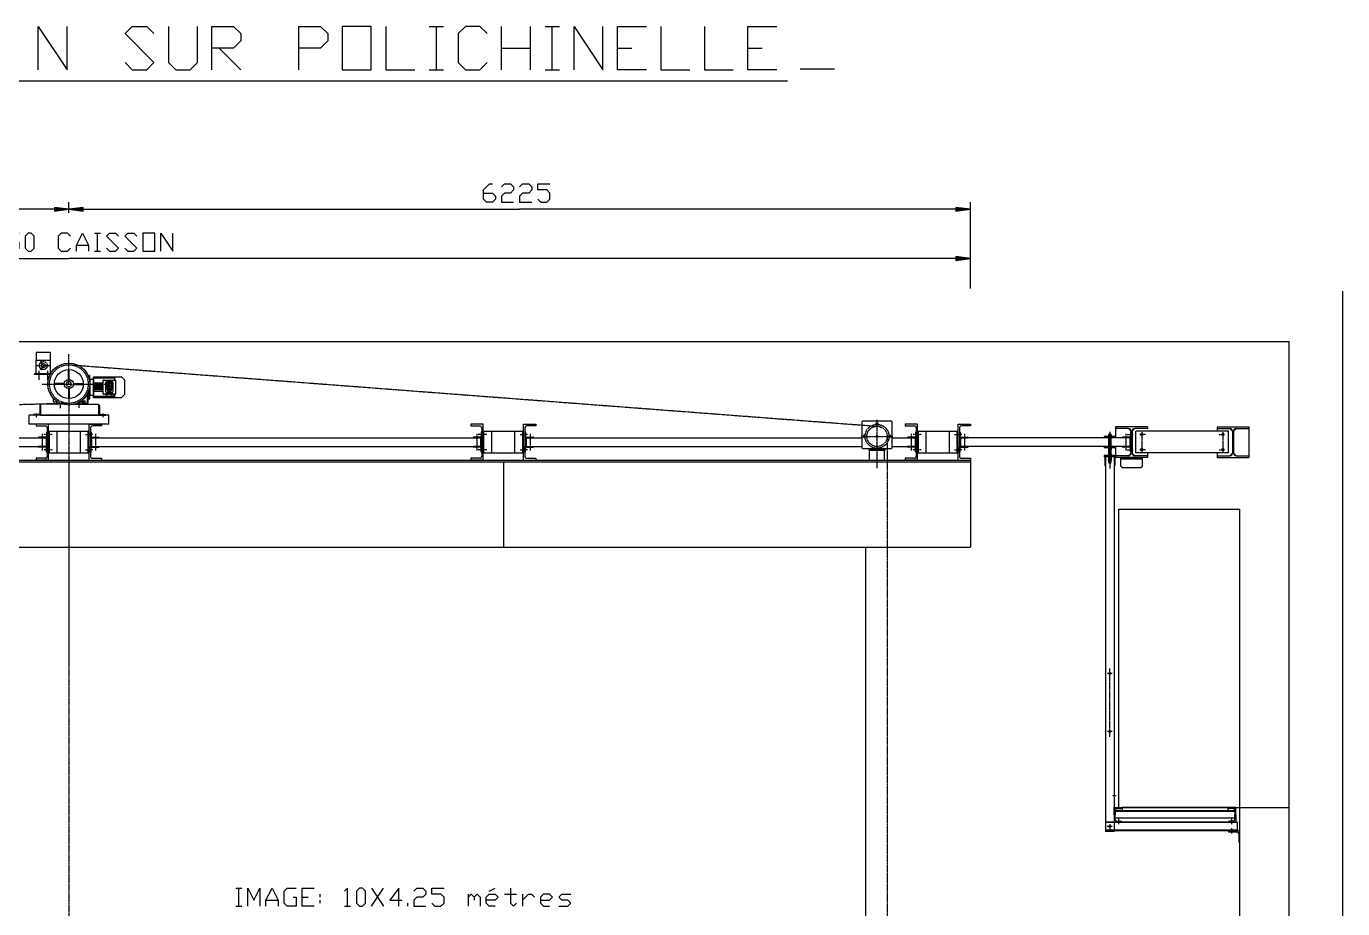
# Model space of a CAD drawing. Header units: millimetres. Extents: x 53635 to 142317, y 101101 to 147193.
# Drawn here: x 132952 to 142041, y 139748 to 145837 of the extents above; entities that cross this region are included whole.
import ezdxf

# ---------------------------------------------------------------- set-up
doc = ezdxf.new("R2010")
doc.units = ezdxf.units.MM
doc.header["$LTSCALE"] = 0.5
doc.header["$MEASUREMENT"] = 0
doc.linetypes.add('AXES2', pattern=[28.575, 19.05, -3.175, 3.175, -3.175])
doc.layers.get('0').update_dxf_attribs({"lineweight": 0})
for name, color, linetype, lineweight in [('-AXE', 1, 'AXES2', 0), ('-beton', 6, 'Continuous', 0), ('-fort', 7, 'Continuous', 0), ('AXE', 1, 'AXES2', 0), ('COT', 3, 'Continuous', 0), ('FORT', 7, 'Continuous', 0)]:
    doc.layers.add(name, color=color, linetype=linetype, lineweight=lineweight)
doc.styles.add('_TCW_TXTSTY_1', font='TIMES.TTF')
doc.styles.get("Standard").update_dxf_attribs({"font": 'TXT.SHX'})
doc.dimstyles.get("Standard").update_dxf_attribs({"dimscale": 10, "dimtxt": 1.5, "dimasz": 2, "dimexe": 1, "dimexo": 1, "dimgap": 1, "dimtad": 1, "dimrnd": 0.5, "dimdsep": 46, "dimtxsty": '_TCW_TXTSTY_1', "dimcen": 0.09, "dimclrd": 3, "dimclre": 3, "dimclrt": 3, "dimadec": 0, "dimazin": 0, "dimtfac": 1, "dimtdec": 3, "dimtmove": 0, "dimatfit": 0, "dimfxl": 1, "dimfrac": 2, "dimtolj": 1, "dimtzin": 0, "dimarcsym": 0})

# ---------------------------------------------------------------- blocks, each defined once
blk = doc.blocks.new('*D45')
at = {"layer": 'COT', "linetype": 'Continuous'}
for points in [[(127020.7, 144235.1), (127120.7, 144222.1), (127120.7, 144248.1)], [(139470.7, 144235.1), (139370.7, 144248.1), (139370.7, 144222.1)]]:
    blk.add_hatch(color=3, dxfattribs=at).paths.add_polyline_path(points)
at = {"linetype": 'ByBlock'}
for points in [[(132506.1, 144285.1), (132506.1, 144410.1), (132485.3, 144389.2)], [(133297.8, 144326.7), (133381.1, 144326.7)], [(133422.8, 144410.1), (133464.4, 144410.1)], [(133443.6, 144285.1), (133443.6, 144410.1)]]:
    blk.add_lwpolyline(points, dxfattribs=at)
at = {"linetype": 'ByBlock', "flags": 128}
for points in [[(132568.6, 144389.2), (132589.4, 144410.1), (132631.1, 144410.1), (132651.9, 144389.2), (132651.9, 144368.4), (132631.1, 144347.6), (132589.4, 144347.6), (132568.6, 144326.7), (132568.6, 144285.1), (132651.9, 144285.1)], [(132756.1, 144285.1), (132756.1, 144410.1), (132693.6, 144326.7), (132776.9, 144326.7)], [(132818.6, 144305.9), (132839.4, 144285.1), (132881.1, 144285.1), (132901.9, 144305.9), (132901.9, 144347.6), (132881.1, 144368.4), (132818.6, 144368.4), (132818.6, 144410.1), (132901.9, 144410.1)], [(132964.4, 144285.1), (132985.3, 144285.1), (133006.1, 144305.9), (133006.1, 144389.2), (132985.3, 144410.1), (132964.4, 144410.1), (132943.6, 144389.2), (132943.6, 144305.9), (132964.4, 144285.1)], [(133256.1, 144389.2), (133235.3, 144410.1), (133193.6, 144410.1), (133172.8, 144389.2), (133172.8, 144305.9), (133193.6, 144285.1), (133235.3, 144285.1), (133256.1, 144305.9)], [(133297.8, 144285.1), (133297.8, 144326.7), (133339.4, 144410.1), (133381.1, 144326.7), (133381.1, 144285.1)], [(133506.1, 144305.9), (133526.9, 144285.1), (133568.6, 144285.1), (133589.4, 144305.9), (133506.1, 144389.2), (133526.9, 144410.1), (133568.6, 144410.1), (133589.4, 144389.2)], [(133631.1, 144305.9), (133651.9, 144285.1), (133693.6, 144285.1), (133714.4, 144305.9), (133631.1, 144389.2), (133651.9, 144410.1), (133693.6, 144410.1), (133714.4, 144389.2)], [(133756.1, 144285.1), (133839.4, 144285.1), (133839.4, 144410.1), (133756.1, 144410.1), (133756.1, 144285.1)], [(133881.1, 144285.1), (133881.1, 144410.1), (133964.4, 144285.1), (133964.4, 144410.1)], [(132485.3, 144285.1), (132526.9, 144285.1)], [(133422.8, 144285.1), (133464.4, 144285.1)]]:
    blk.add_lwpolyline(points, dxfattribs=at)
at = {"layer": 'COT', "color": 3, "linetype": 'Continuous'}
for p, q in [((127020.7, 144027.4), (127020.7, 144285.1)), ((139470.7, 144027.4), (139470.7, 144285.1))]:
    blk.add_line(p, q, dxfattribs=at)
at = {"layer": 'COT', "color": 3, "linetype": 'Continuous', "flags": 128}
for points in [[(127020.7, 144235.1), (127120.7, 144222.1), (127120.7, 144248.1)], [(139470.7, 144235.1), (139370.7, 144248.1), (139370.7, 144222.1)]]:
    blk.add_lwpolyline(points, close=True, dxfattribs=at)
for points in [[(127120.7, 144235.1), (127120.7, 144235.1), (127120.7, 144235.1), (133245.7, 144235.1)], [(139370.7, 144235.1), (139370.7, 144235.1), (139370.7, 144235.1), (133245.7, 144235.1)]]:
    blk.add_lwpolyline(points, dxfattribs=at)
blk = doc.blocks.new('*D46')
at = {"layer": 'COT', "linetype": 'Continuous'}
for points in [[(127020.7, 144574.3), (127120.7, 144561.3), (127120.7, 144587.3)], [(133245.7, 144574.3), (133145.7, 144587.3), (133145.7, 144561.3)]]:
    blk.add_hatch(color=3, dxfattribs=at).paths.add_polyline_path(points)
at = {"linetype": 'ByBlock', "flags": 128}
for points in [[(129883.2, 144686.8), (129945.7, 144686.8), (129966.5, 144666), (129966.5, 144645.2), (129945.7, 144624.3), (129904, 144624.3), (129883.2, 144645.2), (129883.2, 144707.7), (129924.9, 144749.3), (129945.7, 144749.3)], [(130008.2, 144728.5), (130029, 144749.3), (130070.7, 144749.3), (130091.5, 144728.5), (130091.5, 144707.7), (130070.7, 144686.8), (130029, 144686.8), (130008.2, 144666), (130008.2, 144624.3), (130091.5, 144624.3)], [(130133.2, 144728.5), (130154, 144749.3), (130195.7, 144749.3), (130216.5, 144728.5), (130216.5, 144707.7), (130195.7, 144686.8), (130154, 144686.8), (130133.2, 144666), (130133.2, 144624.3), (130216.5, 144624.3)], [(130258.2, 144645.2), (130279, 144624.3), (130320.7, 144624.3), (130341.5, 144645.2), (130341.5, 144686.8), (130320.7, 144707.7), (130258.2, 144707.7), (130258.2, 144749.3), (130341.5, 144749.3)]]:
    blk.add_lwpolyline(points, dxfattribs=at)
at = {"layer": 'COT', "color": 3, "linetype": 'Continuous'}
for p, q in [((127020.7, 144158.2), (127020.7, 144624.3)), ((133245.7, 144549.6), (133245.7, 144624.3))]:
    blk.add_line(p, q, dxfattribs=at)
at = {"layer": 'COT', "color": 3, "linetype": 'Continuous', "flags": 128}
for points in [[(127020.7, 144574.3), (127120.7, 144561.3), (127120.7, 144587.3)], [(133245.7, 144574.3), (133145.7, 144587.3), (133145.7, 144561.3)]]:
    blk.add_lwpolyline(points, close=True, dxfattribs=at)
for points in [[(127120.7, 144574.3), (127120.7, 144574.3), (127120.7, 144574.3), (130133.2, 144574.3)], [(133145.7, 144574.3), (133145.7, 144574.3), (133145.7, 144574.3), (130133.2, 144574.3)]]:
    blk.add_lwpolyline(points, dxfattribs=at)
blk = doc.blocks.new('*D47')
at = {"layer": 'COT', "linetype": 'Continuous'}
for points in [[(133245.7, 144574.3), (133345.7, 144561.3), (133345.7, 144587.3)], [(139470.7, 144574.3), (139370.7, 144587.3), (139370.7, 144561.3)]]:
    blk.add_hatch(color=3, dxfattribs=at).paths.add_polyline_path(points)
at = {"linetype": 'ByBlock', "flags": 128}
for points in [[(136108.2, 144686.8), (136170.7, 144686.8), (136191.5, 144666), (136191.5, 144645.2), (136170.7, 144624.3), (136129, 144624.3), (136108.2, 144645.2), (136108.2, 144707.7), (136149.9, 144749.3), (136170.7, 144749.3)], [(136233.2, 144728.5), (136254, 144749.3), (136295.7, 144749.3), (136316.5, 144728.5), (136316.5, 144707.7), (136295.7, 144686.8), (136254, 144686.8), (136233.2, 144666), (136233.2, 144624.3), (136316.5, 144624.3)], [(136358.2, 144728.5), (136379, 144749.3), (136420.7, 144749.3), (136441.5, 144728.5), (136441.5, 144707.7), (136420.7, 144686.8), (136379, 144686.8), (136358.2, 144666), (136358.2, 144624.3), (136441.5, 144624.3)], [(136483.2, 144645.2), (136504, 144624.3), (136545.7, 144624.3), (136566.5, 144645.2), (136566.5, 144686.8), (136545.7, 144707.7), (136483.2, 144707.7), (136483.2, 144749.3), (136566.5, 144749.3)]]:
    blk.add_lwpolyline(points, dxfattribs=at)
at = {"layer": 'COT', "color": 3, "linetype": 'Continuous'}
for p, q in [((133245.7, 144549.6), (133245.7, 144624.3)), ((139470.7, 144158.2), (139470.7, 144624.3))]:
    blk.add_line(p, q, dxfattribs=at)
at = {"layer": 'COT', "color": 3, "linetype": 'Continuous', "flags": 128}
for points in [[(133245.7, 144574.3), (133345.7, 144561.3), (133345.7, 144587.3)], [(139470.7, 144574.3), (139370.7, 144587.3), (139370.7, 144561.3)]]:
    blk.add_lwpolyline(points, close=True, dxfattribs=at)
for points in [[(133345.7, 144574.3), (133345.7, 144574.3), (133345.7, 144574.3), (136358.2, 144574.3)], [(139370.7, 144574.3), (139370.7, 144574.3), (139370.7, 144574.3), (136358.2, 144574.3)]]:
    blk.add_lwpolyline(points, dxfattribs=at)

msp = doc.modelspace()

# ---------------------------------------------------------------- linework, layer by layer
at = {"layer": '-AXE'}
for p, q in [((133061.69, 143025.51), (133061.69, 142909.6)), ((133113.07, 143019.63), (133072.59, 143019.63)), ((133130.63, 143019.63), (133090.16, 143019.63)), ((133360.75, 143019.63), (133401.23, 143019.63)), ((133411.6, 143019.63), (133371.12, 143019.63)), ((133429.69, 143025.51), (133429.69, 142909.6)), ((136061.69, 143025.51), (136061.69, 142909.6)), ((136113.07, 143019.63), (136072.59, 143019.63)), ((136130.63, 143019.63), (136090.16, 143019.63)), ((136360.75, 143019.63), (136401.23, 143019.63)), ((136411.6, 143019.63), (136371.12, 143019.63)), ((136429.69, 143025.51), (136429.69, 142909.6)), ((139061.69, 143025.51), (139061.69, 142909.6)), ((139113.07, 143019.63), (139072.59, 143019.63)), ((139130.63, 143019.63), (139090.16, 143019.63)), ((139360.75, 143019.63), (139401.23, 143019.63)), ((139411.6, 143019.63), (139371.12, 143019.63)), ((139429.69, 143025.51), (139429.69, 142909.6)), ((140544.69, 143025.51), (140544.69, 142909.6)), ((140553.25, 143019.63), (140593.73, 143019.63)), ((140678.65, 143019.63), (140638.18, 143019.63)), ((140678.65, 143019.63), (140638.18, 143019.63)), ((140653.19, 143035.91), (140653.19, 142901.56)), ((140653.19, 143035.91), (140653.19, 142901.56)), ((141187.73, 143019.63), (141228.21, 143019.63)), ((141187.73, 143019.63), (141228.21, 143019.63)), ((141213.19, 143035.91), (141213.19, 142901.56)), ((141213.19, 143035.91), (141213.19, 142901.56)), ((133113.07, 142915.63), (133072.59, 142915.63)), ((133130.63, 142915.63), (133090.16, 142915.63)), ((133360.75, 142915.63), (133401.23, 142915.63)), ((133411.6, 142915.63), (133371.12, 142915.63)), ((136113.07, 142915.63), (136072.59, 142915.63)), ((136130.63, 142915.63), (136090.16, 142915.63)), ((136360.75, 142915.63), (136401.23, 142915.63)), ((136411.6, 142915.63), (136371.12, 142915.63)), ((139113.07, 142915.63), (139072.59, 142915.63)), ((139130.63, 142915.63), (139090.16, 142915.63)), ((139360.75, 142915.63), (139401.23, 142915.63)), ((139411.6, 142915.63), (139371.12, 142915.63)), ((140553.25, 142915.63), (140593.73, 142915.63)), ((140678.65, 142915.63), (140638.18, 142915.63)), ((140678.65, 142915.63), (140638.18, 142915.63)), ((141187.73, 142915.63), (141228.21, 142915.63)), ((141187.73, 142915.63), (141228.21, 142915.63))]:
    msp.add_line(p, q, dxfattribs=at)
at = {"layer": '-beton'}
for p, q in [((142040.69, 134442.63), (142040.69, 144008.49)), ((141670.69, 134442.63), (141670.69, 143662.63)), ((140495.69, 140445.63), (140495.69, 142505.63)), ((141330.69, 140445.63), (141330.69, 142505.63)), ((141330.69, 134442.63), (141330.69, 140445.63))]:
    msp.add_line(p, q, dxfattribs=at)
at = {"layer": '-beton', "color": 6}
for p, q in [((124820.69, 143662.63), (141670.69, 143662.63)), ((140495.69, 142505.63), (141330.69, 142505.63)), ((140495.69, 140445.63), (141670.69, 140445.63))]:
    msp.add_line(p, q, dxfattribs=at)
at = {"layer": '-fort'}
for p, q in [((133020.69, 143092.63), (133020.69, 143079.13)), ((133105.69, 143092.63), (133020.69, 143092.63)), ((133020.69, 143079.13), (133083.19, 143079.13)), ((133096.69, 143065.63), (133096.69, 142869.63)), ((133105.69, 142842.63), (133105.69, 143092.63)), ((133385.69, 142842.63), (133385.69, 143092.63)), ((133385.69, 143092.63), (133470.69, 143092.63)), ((133394.69, 143065.63), (133394.69, 142869.63)), ((133470.69, 143079.13), (133408.19, 143079.13)), ((133470.69, 143092.63), (133470.69, 143079.13)), ((136105.69, 143092.63), (136020.69, 143092.63)), ((136020.69, 143092.63), (136020.69, 143079.13)), ((136020.69, 143079.13), (136083.19, 143079.13)), ((136096.69, 143065.63), (136096.69, 142869.63)), ((136105.69, 142842.63), (136105.69, 143092.63)), ((136385.69, 143092.63), (136470.69, 143092.63)), ((136385.69, 142842.63), (136385.69, 143092.63)), ((136394.69, 143065.63), (136394.69, 142869.63)), ((136470.69, 143079.13), (136408.19, 143079.13)), ((136470.69, 143092.63), (136470.69, 143079.13)), ((139020.69, 143092.63), (139020.69, 143079.13)), ((139105.69, 143092.63), (139020.69, 143092.63)), ((139020.69, 143079.13), (139083.19, 143079.13)), ((139096.69, 143065.63), (139096.69, 142869.63)), ((139105.69, 142842.63), (139105.69, 143092.63)), ((139385.69, 143092.63), (139470.69, 143092.63)), ((139385.69, 142842.63), (139385.69, 143092.63)), ((139394.69, 143065.63), (139394.69, 142869.63)), ((139470.69, 143079.13), (139408.19, 143079.13)), ((139470.69, 143092.63), (139470.69, 143079.13)), ((140693.19, 143072.63), (140473.19, 143072.63)), ((140473.19, 143072.63), (140473.19, 143061.63)), ((140561.69, 143061.63), (140473.19, 143061.63)), ((140693.19, 143061.63), (140604.69, 143061.63)), ((140693.19, 143072.63), (140693.19, 143061.63)), ((141173.19, 143072.63), (141393.19, 143072.63)), ((141173.19, 143072.63), (141173.19, 143061.63)), ((141173.19, 143061.63), (141261.69, 143061.63)), ((141304.69, 143061.63), (141393.19, 143061.63)), ((141393.19, 143072.63), (141393.19, 143061.63)), ((130402.69, 142997.63), (133088.69, 142997.63)), ((133036.69, 142999.63), (133036.69, 142997.63)), ((133096.69, 142997.63), (133036.69, 142997.63)), ((133085.69, 143002.63), (133039.69, 143002.63)), ((133088.69, 142997.63), (133088.69, 142937.63)), ((133091.69, 143034.63), (133091.69, 143008.63)), ((133096.69, 143037.63), (133094.69, 143037.63)), ((133096.69, 143037.63), (133096.69, 142997.63)), ((133105.69, 143042.63), (133385.69, 143042.63)), ((133394.69, 143037.63), (133396.69, 143037.63)), ((133394.69, 143037.63), (133394.69, 142997.63)), ((133394.69, 142997.63), (133454.69, 142997.63)), ((133399.69, 143034.63), (133399.69, 143008.63)), ((133402.69, 142997.63), (136088.69, 142997.63)), ((133405.69, 143002.63), (133451.69, 143002.63)), ((133454.69, 142999.63), (133454.69, 142997.63)), ((136036.69, 142999.63), (136036.69, 142997.63)), ((136096.69, 142997.63), (136036.69, 142997.63)), ((136085.69, 143002.63), (136039.69, 143002.63)), ((136088.69, 142997.63), (136088.69, 142937.63)), ((136091.69, 143034.63), (136091.69, 143008.63)), ((136096.69, 143037.63), (136094.69, 143037.63)), ((136096.69, 143037.63), (136096.69, 142997.63)), ((136105.69, 143042.63), (136385.69, 143042.63)), ((136394.69, 143037.63), (136394.69, 142997.63)), ((136394.69, 143037.63), (136396.69, 143037.63)), ((136394.69, 142997.63), (136454.69, 142997.63)), ((136399.69, 143034.63), (136399.69, 143008.63)), ((136402.69, 142997.63), (138720.84, 142997.63)), ((136405.69, 143002.63), (136451.69, 143002.63)), ((136454.69, 142999.63), (136454.69, 142997.63)), ((138930.84, 142997.63), (139088.69, 142997.63)), ((139036.69, 142999.63), (139036.69, 142997.63)), ((139096.69, 142997.63), (139036.69, 142997.63)), ((139085.69, 143002.63), (139039.69, 143002.63)), ((139088.69, 142997.63), (139088.69, 142937.63)), ((139091.69, 143034.63), (139091.69, 143008.63)), ((139096.69, 143037.63), (139094.69, 143037.63)), ((139096.69, 143037.63), (139096.69, 142997.63)), ((139105.69, 143042.63), (139385.69, 143042.63)), ((139394.69, 143037.63), (139396.69, 143037.63)), ((139394.69, 143037.63), (139394.69, 142997.63)), ((139394.69, 142997.63), (139454.69, 142997.63)), ((139399.69, 143034.63), (139399.69, 143008.63)), ((140571.69, 142997.63), (139402.69, 142997.63)), ((139405.69, 143002.63), (139451.69, 143002.63)), ((139454.69, 142999.63), (139454.69, 142997.63)), ((140473.19, 143007.63), (140393.19, 143007.63)), ((140473.19, 142997.63), (140393.19, 142997.63)), ((140422.8, 143017.88), (140424.19, 143018.43)), ((140422.8, 143017.88), (140422.8, 143008.17)), ((140424.19, 143007.63), (140422.8, 143008.17)), ((140424.19, 143018.43), (140433.19, 143018.43)), ((140424.19, 143007.63), (140433.19, 143007.63)), ((140428, 143008.17), (140428, 143017.88)), ((140433.19, 143018.43), (140442.19, 143018.43)), ((140433.19, 143007.63), (140442.19, 143007.63)), ((140438.39, 143008.17), (140438.39, 143017.88)), ((140442.19, 143018.43), (140443.59, 143017.88)), ((140443.59, 143008.17), (140442.19, 143007.63)), ((140443.59, 143008.17), (140443.59, 143017.88)), ((140519.69, 142999.63), (140519.69, 142997.63)), ((140579.69, 142997.63), (140519.69, 142997.63)), ((140568.69, 143002.63), (140522.69, 143002.63)), ((140574.69, 143034.63), (140574.69, 143008.63)), ((140579.69, 143037.63), (140577.69, 143037.63)), ((140579.69, 143043.63), (140579.69, 142891.63)), ((140579.69, 143037.63), (140579.69, 142997.63)), ((140586.69, 143043.63), (140586.69, 142891.63)), ((141253.19, 143042.63), (140613.19, 143042.63)), ((141279.69, 143043.63), (141279.69, 142891.63)), ((141286.69, 143043.63), (141286.69, 142891.63)), ((130402.69, 142937.63), (133088.69, 142937.63)), ((133036.69, 142935.63), (133036.69, 142937.63)), ((133096.69, 142937.63), (133036.69, 142937.63)), ((133085.69, 142932.63), (133039.69, 142932.63)), ((133091.69, 142900.63), (133091.69, 142926.63)), ((133096.69, 142897.63), (133094.69, 142897.63)), ((133096.69, 142897.63), (133096.69, 142937.63)), ((133105.69, 142892.63), (133385.69, 142892.63)), ((133394.69, 142937.63), (133454.69, 142937.63)), ((133394.69, 142897.63), (133394.69, 142937.63)), ((133394.69, 142897.63), (133396.69, 142897.63)), ((133399.69, 142900.63), (133399.69, 142926.63)), ((133402.69, 142937.63), (136088.69, 142937.63)), ((133405.69, 142932.63), (133451.69, 142932.63)), ((133454.69, 142935.63), (133454.69, 142937.63)), ((136096.69, 142937.63), (136036.69, 142937.63)), ((136036.69, 142935.63), (136036.69, 142937.63)), ((136085.69, 142932.63), (136039.69, 142932.63)), ((136091.69, 142900.63), (136091.69, 142926.63)), ((136096.69, 142897.63), (136094.69, 142897.63)), ((136096.69, 142897.63), (136096.69, 142937.63)), ((136105.69, 142892.63), (136385.69, 142892.63)), ((136394.69, 142897.63), (136394.69, 142937.63)), ((136394.69, 142937.63), (136454.69, 142937.63)), ((136394.69, 142897.63), (136396.69, 142897.63)), ((136399.69, 142900.63), (136399.69, 142926.63)), ((136402.69, 142937.63), (138720.84, 142937.63)), ((136405.69, 142932.63), (136451.69, 142932.63)), ((136454.69, 142935.63), (136454.69, 142937.63)), ((138930.84, 142937.63), (139088.69, 142937.63)), ((139036.69, 142935.63), (139036.69, 142937.63)), ((139096.69, 142937.63), (139036.69, 142937.63)), ((139085.69, 142932.63), (139039.69, 142932.63)), ((139091.69, 142900.63), (139091.69, 142926.63)), ((139096.69, 142897.63), (139094.69, 142897.63)), ((139096.69, 142897.63), (139096.69, 142937.63)), ((139105.69, 142892.63), (139385.69, 142892.63)), ((139394.69, 142937.63), (139454.69, 142937.63)), ((139394.69, 142897.63), (139394.69, 142937.63)), ((139394.69, 142897.63), (139396.69, 142897.63)), ((139399.69, 142900.63), (139399.69, 142926.63)), ((140571.69, 142937.63), (139402.69, 142937.63)), ((139405.69, 142932.63), (139451.69, 142932.63)), ((139454.69, 142935.63), (139454.69, 142937.63)), ((140473.19, 142937.63), (140393.19, 142937.63)), ((140473.19, 142927.63), (140393.19, 142927.63)), ((140473.19, 142875.63), (140393.19, 142875.63)), ((140422.8, 142927.08), (140424.19, 142927.63)), ((140422.8, 142927.08), (140422.8, 142917.37)), ((140424.19, 142916.83), (140422.8, 142917.37)), ((140422.8, 142885.88), (140424.19, 142886.43)), ((140422.8, 142885.88), (140422.8, 142876.17)), ((140424.19, 142875.63), (140422.8, 142876.17)), ((140424.19, 142927.63), (140433.19, 142927.63)), ((140424.19, 142916.83), (140433.19, 142916.83)), ((140424.19, 142886.43), (140433.19, 142886.43)), ((140424.19, 142875.63), (140433.19, 142875.63)), ((140428, 142917.37), (140428, 142927.08)), ((140428, 142876.17), (140428, 142885.88)), ((140433.19, 142927.63), (140442.19, 142927.63)), ((140433.19, 142916.83), (140442.19, 142916.83)), ((140433.19, 142886.43), (140442.19, 142886.43)), ((140433.19, 142875.63), (140442.19, 142875.63)), ((140438.39, 142917.37), (140438.39, 142927.08)), ((140438.39, 142876.17), (140438.39, 142885.88)), ((140442.19, 142927.63), (140443.59, 142927.08)), ((140443.59, 142917.37), (140442.19, 142916.83)), ((140442.19, 142886.43), (140443.59, 142885.88)), ((140443.59, 142876.17), (140442.19, 142875.63)), ((140443.59, 142917.37), (140443.59, 142927.08)), ((140443.59, 142876.17), (140443.59, 142885.88)), ((140561.69, 142873.63), (140473.19, 142873.63)), ((140473.19, 142873.63), (140473.19, 142862.63)), ((140519.69, 142935.63), (140519.69, 142937.63)), ((140579.69, 142937.63), (140519.69, 142937.63)), ((140568.69, 142932.63), (140522.69, 142932.63)), ((140574.69, 142900.63), (140574.69, 142926.63)), ((140579.69, 142897.63), (140577.69, 142897.63)), ((140579.69, 142897.63), (140579.69, 142937.63)), ((140693.19, 142873.63), (140604.69, 142873.63)), ((141253.19, 142892.63), (140613.19, 142892.63)), ((140693.19, 142873.63), (140693.19, 142862.63)), ((141173.19, 142873.63), (141261.69, 142873.63)), ((141173.19, 142873.63), (141173.19, 142862.63)), ((141304.69, 142873.63), (141393.19, 142873.63)), ((141393.19, 142873.63), (141393.19, 142862.63)), ((133020.69, 142856.13), (133020.69, 142842.63)), ((133083.19, 142856.13), (133020.69, 142856.13)), ((133105.69, 142842.63), (133020.69, 142842.63)), ((133385.69, 142842.63), (133470.69, 142842.63)), ((133408.19, 142856.13), (133470.69, 142856.13)), ((133470.69, 142856.13), (133470.69, 142842.63)), ((136083.19, 142856.13), (136020.69, 142856.13)), ((136020.69, 142856.13), (136020.69, 142842.63)), ((136105.69, 142842.63), (136020.69, 142842.63)), ((136385.69, 142842.63), (136470.69, 142842.63)), ((136408.19, 142856.13), (136470.69, 142856.13)), ((136470.69, 142856.13), (136470.69, 142842.63)), ((139020.69, 142856.13), (139020.69, 142842.63)), ((139083.19, 142856.13), (139020.69, 142856.13)), ((139105.69, 142842.63), (139020.69, 142842.63)), ((139385.69, 142842.63), (139470.69, 142842.63)), ((139408.19, 142856.13), (139470.69, 142856.13)), ((139470.69, 142856.13), (139470.69, 142842.63)), ((140473.19, 142865.63), (140393.19, 142865.63)), ((140398.19, 142805.63), (140403.19, 142805.63)), ((140422.8, 142865.08), (140424.19, 142865.63)), ((140422.8, 142865.08), (140422.8, 142855.37)), ((140424.19, 142854.83), (140422.8, 142855.37)), ((140422.8, 142854.28), (140424.19, 142854.83)), ((140422.8, 142854.28), (140422.8, 142844.57)), ((140424.19, 142844.03), (140422.8, 142844.57)), ((140424.19, 142865.63), (140433.19, 142865.63)), ((140424.19, 142854.83), (140433.19, 142854.83)), ((140424.19, 142854.83), (140433.19, 142854.83)), ((140424.19, 142844.03), (140433.19, 142844.03)), ((140428, 142855.37), (140428, 142865.08)), ((140428, 142844.57), (140428, 142854.28)), ((140433.19, 142865.63), (140442.19, 142865.63)), ((140433.19, 142854.83), (140442.19, 142854.83)), ((140433.19, 142854.83), (140442.19, 142854.83)), ((140433.19, 142844.03), (140442.19, 142844.03)), ((140438.39, 142855.37), (140438.39, 142865.08)), ((140438.39, 142844.57), (140438.39, 142854.28)), ((140442.19, 142865.63), (140443.59, 142865.08)), ((140443.59, 142855.37), (140442.19, 142854.83)), ((140442.19, 142854.83), (140443.59, 142854.28)), ((140443.59, 142844.57), (140442.19, 142844.03)), ((140443.59, 142855.37), (140443.59, 142865.08)), ((140443.59, 142844.57), (140443.59, 142854.28)), ((140463.19, 142805.63), (140468.19, 142805.63)), ((140693.19, 142862.63), (140473.19, 142862.63)), ((141173.19, 142862.63), (141393.19, 142862.63))]:
    msp.add_line(p, q, dxfattribs=at)
for centre, radius, start, end in [((133083.19, 143065.63), 13.5, 0, 90), ((133408.19, 143065.63), 13.5, 90, 180), ((136083.19, 143065.63), 13.5, 0, 90), ((136408.19, 143065.63), 13.5, 90, 180), ((139083.19, 143065.63), 13.5, 0, 90), ((139408.19, 143065.63), 13.5, 90, 180), ((140561.69, 143043.63), 18, 0, 90), ((140604.69, 143043.63), 18, 90, 180), ((141261.69, 143043.63), 18, 0, 90), ((141304.69, 143043.63), 18, 90, 180), ((133039.69, 142999.63), 3, 90, 180), ((133085.69, 143008.63), 6, -90, 0), ((133094.69, 143034.63), 3, 90, 180), ((133396.69, 143034.63), 3, 0, 90), ((133405.69, 143008.63), 6, 180, 270), ((133451.69, 142999.63), 3, 0, 90), ((136039.69, 142999.63), 3, 90, 180), ((136085.69, 143008.63), 6, -90, 0), ((136094.69, 143034.63), 3, 90, 180), ((136396.69, 143034.63), 3, 0, 90), ((136405.69, 143008.63), 6, 180, 270), ((136451.69, 142999.63), 3, 0, 90), ((139039.69, 142999.63), 3, 90, 180), ((139085.69, 143008.63), 6, -90, 0), ((139094.69, 143034.63), 3, 90, 180), ((139396.69, 143034.63), 3, 0, 90), ((139405.69, 143008.63), 6, 180, 270), ((139451.69, 142999.63), 3, 0, 90), ((140425.4, 143011.97), 6.46, 66.292392, 113.707608), ((140425.4, 143014.09), 6.46, -113.707608, -66.292392), ((140433.19, 142993.39), 25.04, 78.017985, 101.982015), ((140433.19, 143032.66), 25.04, -101.982015, -78.017985), ((140440.99, 143011.97), 6.46, 66.292392, 113.707608), ((140440.99, 143014.09), 6.46, -113.707608, -66.292392), ((140522.69, 142999.63), 3, 90, 180), ((140568.69, 143008.63), 6, -90, 0), ((140577.69, 143034.63), 3, 90, 180), ((133039.69, 142935.63), 3, 180, 270), ((133085.69, 142926.63), 6, 0, 90), ((133094.69, 142900.63), 3, 180, 270), ((133396.69, 142900.63), 3, -90, 0), ((133405.69, 142926.63), 6, 90, 180), ((133451.69, 142935.63), 3, -90, 0), ((136039.69, 142935.63), 3, 180, 270), ((136085.69, 142926.63), 6, 0, 90), ((136094.69, 142900.63), 3, 180, 270), ((136396.69, 142900.63), 3, -90, 0), ((136405.69, 142926.63), 6, 90, 180), ((136451.69, 142935.63), 3, -90, 0), ((139039.69, 142935.63), 3, 180, 270), ((139085.69, 142926.63), 6, 0, 90), ((139094.69, 142900.63), 3, 180, 270), ((139396.69, 142900.63), 3, -90, 0), ((139405.69, 142926.63), 6, 90, 180), ((139451.69, 142935.63), 3, -90, 0), ((140425.4, 142921.17), 6.46, 66.292392, 113.707608), ((140425.4, 142923.29), 6.46, -113.707608, -66.292392), ((140425.4, 142879.97), 6.46, 66.292392, 113.707608), ((140425.4, 142882.09), 6.46, -113.707608, -66.292392), ((140433.19, 142902.59), 25.04, 78.017985, 101.982015), ((140433.19, 142941.86), 25.04, -101.982015, -78.017985), ((140433.19, 142861.39), 25.04, 78.017985, 101.982015), ((140433.19, 142900.66), 25.04, -101.982015, -78.017985), ((140440.99, 142921.17), 6.46, 66.292392, 113.707608), ((140440.99, 142923.29), 6.46, -113.707608, -66.292392), ((140440.99, 142879.97), 6.46, 66.292392, 113.707608), ((140440.99, 142882.09), 6.46, -113.707608, -66.292392), ((140522.69, 142935.63), 3, 180, 270), ((140561.69, 142891.63), 18, -90, 0), ((140568.69, 142926.63), 6, 0, 90), ((140577.69, 142900.63), 3, 180, 270), ((140604.69, 142891.63), 18, 180, 270), ((141261.69, 142891.63), 18, -90, 0), ((141304.69, 142891.63), 18, 180, 270), ((133083.19, 142869.63), 13.5, -90, 0), ((133408.19, 142869.63), 13.5, 180, 270), ((136083.19, 142869.63), 13.5, -90, 0), ((136408.19, 142869.63), 13.5, 180, 270), ((139083.19, 142869.63), 13.5, -90, 0), ((139408.19, 142869.63), 13.5, 180, 270), ((140425.4, 142859.17), 6.46, 66.292392, 113.707608), ((140425.4, 142861.29), 6.46, -113.707608, -66.292392), ((140425.4, 142848.37), 6.46, 66.292392, 113.707608), ((140425.4, 142850.49), 6.46, -113.707608, -66.292392), ((140433.19, 142840.59), 25.04, 78.017985, 101.982015), ((140433.19, 142879.86), 25.04, -101.982015, -78.017985), ((140433.19, 142829.79), 25.04, 78.017985, 101.982015), ((140433.19, 142869.06), 25.04, -101.982015, -78.017985), ((140440.99, 142859.17), 6.46, 66.292392, 113.707608), ((140440.99, 142861.29), 6.46, -113.707608, -66.292392), ((140440.99, 142848.37), 6.46, 66.292392, 113.707608), ((140440.99, 142850.49), 6.46, -113.707608, -66.292392)]:
    msp.add_arc(centre, radius, start, end, dxfattribs=at)
for p, q in [((140473.19, 143061.63), (140473.19, 142997.63)), ((140561.69, 143061.63), (140579.69, 143043.63)), ((140586.69, 143043.63), (140604.69, 143061.63)), ((141173.19, 143061.63), (141173.19, 143042.63)), ((141279.69, 143043.63), (141261.69, 143061.63)), ((141304.69, 143061.63), (141286.69, 143043.63)), ((141393.19, 143061.63), (141393.19, 142873.63)), ((140393.19, 143007.63), (140393.19, 142997.63)), ((140433.19, 143039.29), (140433.19, 142786.19)), ((140473.19, 143007.63), (140473.19, 142997.63)), ((140393.19, 142937.63), (140393.19, 142927.63)), ((140393.19, 142875.63), (140393.19, 142865.63)), ((140473.19, 142937.63), (140473.19, 142873.63)), ((140473.19, 142937.63), (140473.19, 142927.63)), ((140473.19, 142875.63), (140473.19, 142865.63)), ((140561.69, 142873.63), (140579.69, 142891.63)), ((140586.69, 142891.76), (140604.69, 142873.63)), ((140693.19, 142892.63), (140693.19, 142873.63)), ((141173.19, 142892.63), (141173.19, 142873.63)), ((141279.69, 142891.76), (141261.69, 142873.63)), ((141304.69, 142873.63), (141286.69, 142891.63)), ((140398.19, 142865.63), (140398.19, 142805.63)), ((140403.19, 142865.63), (140403.19, 140280.63)), ((140463.19, 142865.63), (140463.19, 140280.63)), ((140468.19, 142865.63), (140468.19, 142805.63)), ((140508.19, 142862.63), (140658.19, 142862.63)), ((140508.19, 142802.63), (140508.19, 142862.63)), ((140508.19, 142852.63), (140658.19, 142852.63)), ((140508.19, 142802.63), (140518.19, 142792.63)), ((140518.19, 142792.63), (140648.19, 142792.63)), ((140648.19, 142792.63), (140658.19, 142802.63)), ((140658.19, 142802.63), (140658.19, 142862.63)), ((140463.19, 140395.63), (140463.19, 140445.63)), ((140463.19, 140445.63), (140513.19, 140445.63)), ((140469.19, 140427.76), (140469.19, 140395.63)), ((141297.19, 140423.63), (140469.19, 140423.63)), ((141297.19, 140418.63), (140469.19, 140418.63)), ((140477.02, 140436.23), (140509.05, 140438.8)), ((140513.19, 140445.63), (140513.19, 140443.28)), ((141248.19, 140445.63), (140518.19, 140445.63)), ((140518.19, 140445.63), (140518.19, 140423.63)), ((141248.19, 140445.63), (141248.19, 140423.63)), ((141303.19, 140445.63), (141253.19, 140445.63)), ((141253.19, 140445.63), (141253.19, 140443.28)), ((141289.37, 140436.23), (141257.33, 140438.8)), ((141297.19, 140427.76), (141297.19, 140395.63)), ((141303.19, 140395.63), (141303.19, 140445.63)), ((141313.19, 140345.63), (140403.19, 140345.63)), ((141313.19, 140341.63), (140403.19, 140341.63)), ((140463.19, 140395.63), (140463.19, 140345.63)), ((140463.19, 140345.63), (140513.19, 140345.63)), ((140469.19, 140363.5), (140469.19, 140395.63)), ((141297.19, 140373.63), (140469.19, 140373.63)), ((140477.02, 140355.02), (140509.05, 140352.46)), ((140513.19, 140345.63), (140513.19, 140347.97)), ((141253.19, 140345.63), (141253.19, 140347.97)), ((141303.19, 140345.63), (141253.19, 140345.63)), ((141289.37, 140355.02), (141257.33, 140352.46)), ((141297.19, 140363.5), (141297.19, 140395.63)), ((141303.19, 140395.63), (141303.19, 140345.63)), ((141313.19, 140345.63), (141313.19, 140285.63)), ((141313.19, 140289.63), (140403.19, 140289.63)), ((141313.19, 140285.63), (140403.19, 140285.63)), ((140463.19, 140280.63), (140403.19, 140280.63)), ((141330.69, 140285.63), (141250.69, 140285.63)), ((141250.69, 140285.63), (141250.69, 140282.63)), ((141255.69, 140277.63), (141312.69, 140277.63)), ((141322.69, 140267.63), (141322.69, 140210.63)), ((141330.69, 140205.63), (141330.69, 140285.63)), ((141327.69, 140205.63), (141330.69, 140205.63))]:
    msp.add_line(p, q)
at = {"color": 0, "linetype": 'ByBlock'}
for p, q in [((133105.69, 142892.63), (133105.69, 143042.63)), ((133111.69, 142892.63), (133111.69, 143042.63)), ((133165.69, 142892.63), (133165.69, 143042.63)), ((133325.69, 142892.63), (133325.69, 143042.63)), ((133379.69, 142892.63), (133379.69, 143042.63)), ((133385.69, 142892.63), (133385.69, 143042.63)), ((133402.69, 142997.63), (133402.69, 142937.63)), ((136105.69, 142892.63), (136105.69, 143042.63)), ((136111.69, 142892.63), (136111.69, 143042.63)), ((136165.69, 142892.63), (136165.69, 143042.63)), ((136325.69, 142892.63), (136325.69, 143042.63)), ((136379.69, 142892.63), (136379.69, 143042.63)), ((136385.69, 142892.63), (136385.69, 143042.63)), ((136402.69, 142997.63), (136402.69, 142937.63)), ((139105.69, 142892.63), (139105.69, 143042.63)), ((139111.69, 142892.63), (139111.69, 143042.63)), ((139165.69, 142892.63), (139165.69, 143042.63)), ((139325.69, 142892.63), (139325.69, 143042.63)), ((139379.69, 142892.63), (139379.69, 143042.63)), ((139385.69, 142892.63), (139385.69, 143042.63)), ((139402.69, 142997.63), (139402.69, 142937.63)), ((140428.14, 143022.88), (140427.19, 143021.94)), ((140427.19, 142826.23), (140427.19, 143021.94)), ((140439.19, 143021.94), (140427.19, 143021.94)), ((140438.25, 143022.88), (140428.14, 143022.88)), ((140428.14, 143021.94), (140428.14, 142825.28)), ((140438.25, 143022.88), (140439.19, 143021.94)), ((140438.25, 143021.94), (140438.25, 142825.28)), ((140439.19, 143021.94), (140439.19, 142826.23)), ((140571.69, 142997.63), (140571.69, 142937.63)), ((140613.19, 142892.63), (140613.19, 143042.63)), ((141253.19, 142892.63), (141253.19, 143042.63)), ((140439.19, 142824.23), (140427.19, 142824.23)), ((140428.14, 142823.28), (140427.19, 142824.23)), ((140438.25, 142823.28), (140428.14, 142823.28)), ((140438.25, 142823.28), (140439.19, 142824.23))]:
    msp.add_line(p, q, dxfattribs=at)
at = {"linetype": 'ByBlock', "flags": 128}
for points in [[(133033.53, 145537.13), (133033.53, 145837.13), (133233.53, 145537.13), (133233.53, 145837.13)], [(133633.53, 145587.13), (133683.53, 145537.13), (133783.53, 145537.13), (133833.53, 145587.13), (133633.53, 145787.13), (133683.53, 145837.13), (133783.53, 145837.13), (133833.53, 145787.13)], [(133933.53, 145837.13), (133933.53, 145587.13), (133983.53, 145537.13), (134083.53, 145537.13), (134133.53, 145587.13), (134133.53, 145837.13)], [(134233.53, 145537.13), (134233.53, 145837.13), (134383.53, 145837.13), (134433.53, 145787.13), (134433.53, 145737.13), (134383.53, 145687.13), (134233.53, 145687.13)], [(134833.53, 145537.13), (134833.53, 145837.13), (134983.53, 145837.13), (135033.53, 145787.13), (135033.53, 145737.13), (134983.53, 145687.13), (134833.53, 145687.13)], [(135133.53, 145537.13), (135333.53, 145537.13), (135333.53, 145837.13), (135133.53, 145837.13), (135133.53, 145537.13)], [(135433.53, 145837.13), (135433.53, 145537.13), (135633.53, 145537.13)], [(136133.53, 145787.13), (136083.53, 145837.13), (135983.53, 145837.13), (135933.53, 145787.13), (135933.53, 145587.13), (135983.53, 145537.13), (136083.53, 145537.13), (136133.53, 145587.13)], [(136233.53, 145537.13), (136233.53, 145837.13)], [(136733.53, 145537.13), (136733.53, 145837.13), (136933.53, 145537.13), (136933.53, 145837.13)], [(137233.53, 145537.13), (137033.53, 145537.13), (137033.53, 145837.13), (137233.53, 145837.13)], [(137333.53, 145837.13), (137333.53, 145537.13), (137533.53, 145537.13)], [(137633.53, 145837.13), (137633.53, 145537.13), (137833.53, 145537.13)], [(138133.53, 145537.13), (137933.53, 145537.13), (137933.53, 145837.13), (138133.53, 145837.13)], [(135733.53, 145537.13), (135833.53, 145537.13)], [(136533.53, 145537.13), (136633.53, 145537.13)], [(134481.79, 139764.84), (134481.79, 139889.84), (134523.45, 139806.51), (134565.12, 139889.84), (134565.12, 139764.84)], [(134606.79, 139764.84), (134606.79, 139806.51), (134648.45, 139889.84), (134690.12, 139806.51), (134690.12, 139764.84)], [(134794.29, 139827.34), (134815.12, 139827.34), (134815.12, 139764.84), (134752.62, 139764.84), (134731.79, 139785.67), (134731.79, 139869.01), (134752.62, 139889.84), (134815.12, 139889.84)], [(134940.12, 139764.84), (134856.79, 139764.84), (134856.79, 139889.84), (134940.12, 139889.84)], [(135252.62, 139764.84), (135273.45, 139764.84), (135294.29, 139785.67), (135294.29, 139869.01), (135273.45, 139889.84), (135252.62, 139889.84), (135231.79, 139869.01), (135231.79, 139785.67), (135252.62, 139764.84)], [(135335.95, 139764.84), (135419.29, 139889.84)], [(135523.45, 139764.84), (135523.45, 139889.84), (135460.95, 139806.51), (135544.29, 139806.51)], [(135627.62, 139869.01), (135648.45, 139889.84), (135690.12, 139889.84), (135710.95, 139869.01), (135710.95, 139848.17), (135690.12, 139827.34), (135648.45, 139827.34), (135627.62, 139806.51), (135627.62, 139764.84), (135710.95, 139764.84)], [(135752.62, 139785.67), (135773.45, 139764.84), (135815.12, 139764.84), (135835.95, 139785.67), (135835.95, 139827.34), (135815.12, 139848.17), (135752.62, 139848.17), (135752.62, 139889.84), (135835.95, 139889.84)], [(136294.29, 139889.84), (136294.29, 139785.67), (136315.12, 139764.84), (136335.95, 139785.67)], [(134981.79, 139785.67), (134981.79, 139806.51)], [(135585.95, 139764.84), (135585.95, 139785.67)], [(136002.62, 139848.17), (136002.62, 139764.84)], [(136190.12, 139764.84), (136148.45, 139764.84), (136127.62, 139785.67), (136127.62, 139827.34), (136148.45, 139848.17), (136190.12, 139848.17), (136210.95, 139827.34), (136190.12, 139806.51), (136127.62, 139806.51)], [(136377.62, 139848.17), (136377.62, 139764.84)], [(136502.62, 139806.51), (136565.12, 139806.51), (136585.95, 139827.34), (136565.12, 139848.17), (136523.45, 139848.17), (136502.62, 139827.34), (136502.62, 139785.67), (136523.45, 139764.84), (136565.12, 139764.84)], [(136627.62, 139764.84), (136690.12, 139764.84), (136710.95, 139785.67), (136690.12, 139806.51), (136648.45, 139806.51), (136627.62, 139827.34), (136648.45, 139848.17), (136710.95, 139848.17)], [(134398.45, 139764.84), (134440.12, 139764.84)], [(135148.45, 139764.84), (135190.12, 139764.84)]]:
    msp.add_lwpolyline(points, dxfattribs=at)
at = {"linetype": 'ByBlock'}
for points in [[(135733.53, 145837.13), (135833.53, 145837.13)], [(135783.53, 145537.13), (135783.53, 145837.13)], [(136433.53, 145537.13), (136433.53, 145837.13)], [(136533.53, 145837.13), (136633.53, 145837.13)], [(136583.53, 145537.13), (136583.53, 145837.13)], [(134283.53, 145687.13), (134433.53, 145537.13)], [(136233.53, 145687.13), (136433.53, 145687.13)], [(137033.53, 145687.13), (137133.53, 145687.13)], [(137933.53, 145687.13), (138033.53, 145687.13)], [(134398.45, 139889.84), (134440.12, 139889.84)], [(134419.29, 139764.84), (134419.29, 139889.84)], [(135169.29, 139764.84), (135169.29, 139889.84), (135148.45, 139869.01)], [(135335.95, 139889.84), (135419.29, 139764.84)], [(136148.45, 139869.01), (136190.12, 139889.84)], [(134606.79, 139806.51), (134690.12, 139806.51)], [(134856.79, 139827.34), (134898.45, 139827.34)], [(134981.79, 139827.34), (134981.79, 139848.17)], [(136002.62, 139827.34), (136023.45, 139848.17), (136044.29, 139827.34), (136044.29, 139806.51)], [(136044.29, 139827.34), (136065.12, 139848.17), (136085.95, 139827.34), (136085.95, 139764.84)], [(136252.62, 139848.17), (136335.95, 139848.17)], [(136377.62, 139806.51), (136419.29, 139848.17), (136440.12, 139848.17), (136460.95, 139827.34)]]:
    msp.add_lwpolyline(points, dxfattribs=at)
for centre in [(140653.19, 143019.63), (140653.19, 143019.63), (141213.19, 143019.63), (141213.19, 143019.63), (140653.19, 142915.63), (140653.19, 142915.63), (141213.19, 142915.63), (141213.19, 142915.63), (140433.19, 140315.63)]:
    msp.add_circle(centre, 7)
for centre, radius, start, end in [((140477.69, 140427.76), 8.5, 94.573921, 180), ((140508.69, 140443.28), 4.5, -85.426079, 0), ((141257.69, 140443.28), 4.5, 180, 265.426079), ((141288.69, 140427.76), 8.5, 0, 85.426079), ((140477.69, 140363.5), 8.5, 180, 265.426079), ((140508.69, 140347.97), 4.5, 0, 85.426079), ((141257.69, 140347.97), 4.5, 94.573921, 180), ((141288.69, 140363.5), 8.5, -85.426079, 0), ((141255.69, 140282.63), 5, 180, 270), ((141312.69, 140267.63), 10, 0, 90), ((141327.69, 140210.63), 5, 180, 270)]:
    msp.add_arc(centre, radius, start, end)
for points in [[(140526.19, 142852.63), (140526.19, 142862.63), (140540.19, 142852.63), (140540.19, 142862.63)], [(140626.19, 142852.63), (140626.19, 142862.63), (140640.19, 142852.63), (140640.19, 142862.63)], [(140485.19, 140345.63), (140499.19, 140345.63), (140485.19, 140354.37), (140499.19, 140353.25)], [(140485.19, 140341.63), (140485.19, 140345.63), (140499.19, 140341.63), (140499.19, 140345.63)], [(141281.19, 140345.63), (141267.19, 140345.63), (141281.19, 140354.37), (141267.19, 140353.25)], [(141267.19, 140341.63), (141267.19, 140345.63), (141281.19, 140341.63), (141281.19, 140345.63)], [(141267.19, 140285.63), (141267.19, 140289.63), (141281.19, 140285.63), (141281.19, 140289.63)], [(141267.69, 140277.63), (141267.69, 140285.63), (141295.69, 140277.63), (141295.69, 140285.63)]]:
    msp.add_solid(points)
at = {"layer": 'AXE'}
for p, q in [((133055.94, 143519.44), (133069.69, 143495.63)), ((133245.69, 143368.63), (133245.69, 143573.59)), ((133021.19, 143495.63), (133118.19, 143495.63)), ((133039.69, 143397.64), (133039.69, 143459.13)), ((133069.69, 143495.63), (133055.94, 143471.81)), ((133099.69, 143397.64), (133099.69, 143459.13)), ((133245.69, 143502.08), (138825.84, 143077.48)), ((133061.13, 143368.63), (133504.99, 143368.63)), ((133185.69, 143236.62), (133185.69, 143201.56)), ((133245.69, 143324.53), (133245.69, 143044.24)), ((133315.69, 143241.64), (133315.69, 143201.56)), ((133245.69, 143235.18), (127665.54, 143077.48)), ((133020.69, 143164.31), (133020.69, 143140.95)), ((133245.69, 143158.63), (133245.69, 142828.35)), ((133480.69, 143164.31), (133480.69, 143140.95)), ((138815.84, 143098.63), (138835.84, 143098.63)), ((138825.84, 142788.63), (138825.84, 143122.63)), ((138715.84, 143007.63), (138935.84, 143007.63)), ((138734.84, 142997.63), (138734.84, 143017.63)), ((138895.69, 143007.63), (138895.69, 135192.63)), ((138916.84, 142997.63), (138916.84, 143017.63)), ((133245.69, 142297.6), (133245.69, 141456.47)), ((133245.69, 142190.94), (133245.69, 134750.03)), ((140448.79, 141370.63), (140417.6, 141370.63)), ((140433.19, 140934.58), (140433.19, 141405.81)), ((140433.19, 141359.57), (140433.19, 141390.75)), ((140448.79, 140970.63), (140417.6, 140970.63)), ((140433.19, 140954.33), (140433.19, 140985.52)), ((140477.33, 140525.63), (140451.58, 140525.63)), ((140433.19, 140332.25), (140433.19, 140297.53)), ((140492.19, 140366.83), (140492.19, 140330.69)), ((141274.19, 140366.83), (141274.19, 140330.69)), ((140448.65, 140315.63), (140415.16, 140315.63)), ((141274.19, 140302.62), (141274.19, 140266.48))]:
    msp.add_line(p, q, dxfattribs=at)
for centre, radius in [((133069.69, 143495.63), 27.5), ((133245.69, 143368.63), 133.45), ((138825.84, 143007.63), 82.5), ((138825.84, 143007.63), 69.85)]:
    msp.add_circle(centre, radius, dxfattribs=at)
at = {"layer": 'COT', "color": 6}
for p, q in [((138532.31, 145541.6), (138296.14, 145541.6)), ((128063.65, 145461.82), (138207.95, 145461.82))]:
    msp.add_line(p, q, dxfattribs=at)
at = {"layer": 'FORT'}
for p, q in [((133019.69, 143533.63), (133119.69, 143533.63)), ((133019.69, 143438.63), (133019.69, 143533.63)), ((133119.69, 143438.63), (133119.69, 143533.63)), ((133118.71, 143438.63), (133009.69, 143438.63)), ((133009.69, 143433.63), (133009.69, 143438.63)), ((133116.08, 143433.63), (133009.69, 143433.63)), ((133243.19, 143400.03), (133243.19, 143468.6)), ((133248.19, 143400.03), (133248.19, 143468.6)), ((133377.69, 143429.63), (133377.69, 143428.13)), ((133378.59, 143426.63), (133380.69, 143426.63)), ((133379.19, 143426.63), (133380.69, 143426.63)), ((133380.69, 143426.63), (133380.69, 143421.54)), ((133380.69, 143426.63), (133380.69, 143421.54)), ((133387.69, 143426.63), (133380.69, 143426.63)), ((133390.69, 143403.63), (133390.69, 143423.63)), ((133416.19, 143419.13), (133562.19, 143419.13)), ((133416.19, 143274.13), (133416.19, 143419.13)), ((133416.19, 143346.63), (133416.19, 143419.13)), ((133416.19, 143419.13), (133416.19, 143346.63)), ((133562.19, 143419.13), (133606.62, 143419.13)), ((133562.19, 143395.13), (133562.19, 143419.13)), ((133214.29, 143371.13), (133145.73, 143371.13)), ((133214.29, 143366.13), (133145.73, 143366.13)), ((133240.69, 143385.4), (133240.69, 143389.43)), ((133250.69, 143389.43), (133240.69, 143389.43)), ((133243.19, 143337.23), (133243.19, 143268.66)), ((133248.19, 143337.23), (133248.19, 143268.66)), ((133250.69, 143385.4), (133250.69, 143389.43)), ((133277.09, 143371.13), (133345.66, 143371.13)), ((133277.09, 143366.13), (133345.66, 143366.13)), ((133390.69, 143403.63), (133390.69, 143289.63)), ((133416.19, 143400.63), (133393.69, 143400.63)), ((133562.19, 143416.13), (133416.19, 143416.13)), ((133562.19, 143410.13), (133416.19, 143410.13)), ((133481.69, 143375.13), (133416.19, 143375.13)), ((133481.69, 143365.63), (133416.19, 143365.63)), ((133481.69, 143356.13), (133416.19, 143356.13)), ((133481.69, 143346.63), (133416.19, 143346.63)), ((133416.19, 143346.63), (133416.19, 143274.13)), ((133416.19, 143274.13), (133416.19, 143346.63)), ((133481.69, 143337.13), (133416.19, 143337.13)), ((133481.69, 143327.63), (133416.19, 143327.63)), ((133481.69, 143301.13), (133481.69, 143392.13)), ((133484.69, 143395.13), (133565.69, 143395.13)), ((133500.71, 143315.22), (133500.71, 143378.04)), ((133506.72, 143373.42), (133506.72, 143377.58)), ((133506.72, 143373.42), (133516.9, 143355.41)), ((133506.72, 143355.41), (133506.72, 143349.41)), ((133516.9, 143355.41), (133506.72, 143355.41)), ((133521.96, 143349.41), (133506.72, 143349.41)), ((133506.72, 143343.4), (133514.64, 143313.83)), ((133512.94, 143343.4), (133506.72, 143343.4)), ((133508.1, 143385.43), (133542.29, 143385.43)), ((133508.56, 143379.42), (133523.8, 143379.42)), ((133517.75, 143325.44), (133512.94, 143343.4)), ((133513.62, 143373.42), (133523.8, 143355.41)), ((133523.8, 143373.42), (133513.62, 143373.42)), ((133522.56, 143343.4), (133517.75, 143325.44)), ((133520.86, 143313.83), (133525.19, 143330.02)), ((133527.83, 143343.4), (133522.56, 143343.4)), ((133523.8, 143379.42), (133523.8, 143373.42)), ((133523.8, 143355.41), (133523.8, 143351.25)), ((133525.19, 143330.02), (133529.53, 143313.83)), ((133526.58, 143349.41), (133526.58, 143379.42)), ((133526.58, 143379.42), (133543.67, 143379.42)), ((133543.67, 143349.41), (133526.58, 143349.41)), ((133532.64, 143325.44), (133527.83, 143343.4)), ((133532.59, 143373.42), (133532.59, 143367.42)), ((133543.67, 143373.42), (133532.59, 143373.42)), ((133532.59, 143367.42), (133543.67, 143367.42)), ((133532.59, 143361.41), (133532.59, 143355.41)), ((133543.67, 143361.41), (133532.59, 143361.41)), ((133532.59, 143355.41), (133543.67, 143355.41)), ((133537.45, 143343.4), (133532.64, 143325.44)), ((133535.75, 143313.83), (133543.67, 143343.4)), ((133543.67, 143343.4), (133537.45, 143343.4)), ((133543.67, 143379.42), (133543.67, 143373.42)), ((133543.67, 143367.42), (133543.67, 143361.41)), ((133543.67, 143355.41), (133543.67, 143349.41)), ((133549.68, 143378.04), (133549.68, 143315.22)), ((133568.69, 143392.13), (133568.69, 143301.13)), ((133610.16, 143417.66), (133628.23, 143399.59)), ((133629.69, 143396.06), (133629.69, 143346.63)), ((133629.69, 143346.63), (133629.69, 143297.2)), ((133140.69, 143268.63), (133136.39, 143268.63)), ((133139.69, 143246.63), (133139.69, 143269.69)), ((133147.56, 143261.88), (133139.69, 143261.88)), ((133144.69, 143248.63), (133139.69, 143248.63)), ((133144.69, 143246.63), (133139.69, 143246.63)), ((133144.69, 143246.63), (133144.69, 143248.63)), ((133144.69, 143243.63), (133144.69, 143246.63)), ((133154.69, 143255.74), (133154.69, 143248.63)), ((133156.69, 143246.63), (133167.33, 143246.63)), ((133178.94, 143239.91), (133178.94, 143228.63)), ((133185.69, 143236.62), (133185.69, 143226.83)), ((133308.94, 143238.15), (133308.94, 143228.63)), ((133315.69, 143241.64), (133315.69, 143226.83)), ((133322.44, 143228.63), (133322.44, 143246.63)), ((133324.06, 143246.63), (133336.69, 143246.63)), ((133338.69, 143246.63), (133338.69, 143257.38)), ((133338.69, 143244.63), (133338.69, 143228.93)), ((133350.69, 143251.52), (133348.19, 143250.07)), ((133348.19, 143250.07), (133348.19, 143247.19)), ((133348.19, 143247.19), (133350.69, 143245.74)), ((133353.19, 143250.07), (133350.69, 143251.52)), ((133350.69, 143245.74), (133353.19, 143247.19)), ((133353.19, 143247.19), (133353.19, 143250.07)), ((133374.69, 143237.93), (133374.69, 143303.93)), ((133377.69, 143265.13), (133377.69, 143238.93)), ((133380.69, 143266.63), (133379.19, 143266.63)), ((133380.69, 143315.71), (133380.69, 143291.63)), ((133380.69, 143315.71), (133380.69, 143291.63)), ((133380.69, 143315.71), (133380.69, 143266.63)), ((133380.69, 143291.63), (133380.69, 143266.63)), ((133380.69, 143266.63), (133387.69, 143266.63)), ((133390.69, 143269.63), (133390.69, 143289.63)), ((133393.69, 143292.63), (133416.19, 143292.63)), ((133481.69, 143318.13), (133416.19, 143318.13)), ((133562.19, 143283.13), (133416.19, 143283.13)), ((133562.19, 143277.13), (133416.19, 143277.13)), ((133562.19, 143274.13), (133416.19, 143274.13)), ((133565.69, 143298.13), (133484.69, 143298.13)), ((133518.19, 143298.13), (133496.19, 143298.13)), ((133496.19, 143298.13), (133496.19, 143297.13)), ((133496.19, 143297.13), (133518.19, 143297.13)), ((133542.29, 143307.83), (133508.1, 143307.83)), ((133514.64, 143313.83), (133520.86, 143313.83)), ((133518.19, 143297.13), (133518.19, 143298.13)), ((133529.53, 143313.83), (133535.75, 143313.83)), ((133556.69, 143298.13), (133529.69, 143298.13)), ((133529.69, 143298.13), (133529.69, 143297.13)), ((133529.69, 143297.13), (133556.69, 143297.13)), ((133556.69, 143297.13), (133556.69, 143298.13)), ((133562.19, 143274.13), (133562.19, 143298.13)), ((133606.62, 143274.13), (133562.19, 143274.13)), ((133628.23, 143293.66), (133610.16, 143275.59)), ((133520.69, 143152.63), (132970.69, 143152.63)), ((132970.69, 143092.63), (132970.69, 143152.63)), ((133000.69, 143155.63), (133000.69, 143152.63)), ((133050.69, 143152.63), (133000.69, 143152.63)), ((133038.69, 143158.63), (133003.69, 143158.63)), ((133044.69, 143219.63), (133044.69, 143164.63)), ((133050.69, 143222.63), (133047.69, 143222.63)), ((133050.69, 143228.63), (133050.69, 143152.63)), ((133207.94, 143228.63), (133050.69, 143228.63)), ((133250.69, 143153.63), (133050.69, 143153.63)), ((133050.69, 143152.63), (133450.69, 143152.63)), ((133163.69, 143233.63), (133154.69, 143233.63)), ((133163.69, 143228.63), (133163.69, 143233.63)), ((133208.69, 143228.63), (133163.69, 143228.63)), ((133192.44, 143228.63), (133192.44, 143233.76)), ((133250.69, 143153.63), (133450.69, 143153.63)), ((133283.44, 143228.63), (133450.69, 143228.63)), ((133293.69, 143228.63), (133293.69, 143229.63)), ((133338.69, 143228.63), (133293.69, 143228.63)), ((133338.69, 143235.93), (133372.69, 143235.93)), ((133367.69, 143228.93), (133338.69, 143228.93)), ((133338.69, 143228.93), (133338.69, 143228.63)), ((133450.69, 143228.63), (133450.69, 143152.63)), ((133450.69, 143222.63), (133453.69, 143222.63)), ((133450.69, 143152.63), (133500.69, 143152.63)), ((133456.69, 143219.63), (133456.69, 143164.63)), ((133462.69, 143158.63), (133497.69, 143158.63)), ((133500.69, 143155.63), (133500.69, 143152.63)), ((133520.69, 143092.63), (133520.69, 143152.63)), ((133520.69, 143092.63), (132970.69, 143092.63)), ((138725.84, 143112.63), (138720.84, 143107.63)), ((138720.84, 143107.63), (138720.84, 142927.63)), ((138925.84, 143112.63), (138725.84, 143112.63)), ((138930.84, 143107.63), (138925.84, 143112.63)), ((138930.84, 142927.63), (138930.84, 143107.63)), ((138725.84, 142922.63), (138720.84, 142927.63)), ((138725.84, 142922.63), (138925.84, 142922.63)), ((138770.84, 142912.63), (138770.84, 142922.63)), ((138770.84, 142912.63), (138880.84, 142912.63)), ((138774.84, 142842.63), (138774.84, 142912.63)), ((138876.84, 142912.63), (138774.84, 142912.63)), ((138876.84, 142842.63), (138876.84, 142912.63)), ((138880.84, 142912.63), (138880.84, 142922.63)), ((138925.84, 142922.63), (138930.84, 142927.63)), ((127020.69, 142842.63), (139470.69, 142842.63)), ((127020.69, 142832.63), (139470.19, 142832.63)), ((133245.69, 142832.63), (133245.69, 142242.63)), ((136245.69, 142832.63), (136245.69, 142242.63)), ((139470.69, 142842.63), (139470.69, 142243.13)), ((127021.19, 142242.63), (139470.19, 142242.63)), ((138745.69, 142242.63), (138745.69, 135192.63))]:
    msp.add_line(p, q, dxfattribs=at)
msp.add_lwpolyline([(133118.19, 143533.63), (133118.19, 143587.13), (133021.19, 143587.13), (133021.19, 143533.63)], dxfattribs=at)
for centre, radius in [((133055.94, 143519.44), 5), ((133055.94, 143519.44), 3), ((133069.69, 143495.63), 14), ((133245.69, 143368.63), 145), ((133055.94, 143471.81), 5), ((133055.94, 143471.81), 3), ((133097.19, 143495.63), 5), ((133097.19, 143495.63), 3), ((133245.69, 143368.63), 100), ((133245.69, 143368.63), 31.5), ((133350.69, 143248.63), 7), ((138825.84, 143098.63), 4.5), ((138734.84, 143007.63), 4.5), ((138825.84, 143007.63), 6), ((138916.84, 143007.63), 4.5), ((140433.19, 141370.63), 7), ((140433.19, 140970.63), 7)]:
    msp.add_circle(centre, radius, dxfattribs=at)
for centre, radius, start, end in [((133357.69, 143429.63), 20, 0, 59.85109), ((133379.19, 143428.13), 1.5, 180, 270), ((133387.69, 143423.63), 3, 0, 90), ((133606.62, 143414.13), 5, 45, 90), ((133245.69, 143368.63), 17.5, 106.60155, 433.39845), ((133393.69, 143403.63), 3, 180, 270), ((133484.69, 143392.13), 3, 90, 180), ((133508.1, 143378.04), 7.39, 90, 180), ((133508.56, 143377.58), 1.85, 90, 180), ((133521.96, 143351.25), 1.85, -90, 0), ((133542.29, 143378.04), 7.39, 0, 90), ((133565.69, 143392.13), 3, 0, 90), ((133624.69, 143396.06), 5, 0, 45), ((133154.69, 143243.63), 10, 180, 270), ((133156.69, 143248.63), 2, 180, 270), ((133336.69, 143244.63), 2, 0, 90), ((133367.69, 143238.93), 10, -90, 0), ((133372.69, 143237.93), 2, -90, 0), ((133379.19, 143265.13), 1.5, 90, 180), ((133387.69, 143269.63), 3, -90, 0), ((133393.69, 143289.63), 3, 90, 180), ((133484.69, 143301.13), 3, 180, 270), ((133507.19, 143326.38), 31.25, -110.609693, -69.390307), ((133508.1, 143315.22), 7.39, 180, 270), ((133543.19, 143341.69), 46.56, -106.853938, -73.146062), ((133542.29, 143315.22), 7.39, -90, 0), ((133565.69, 143301.13), 3, -90, 0), ((133606.62, 143279.13), 5, -90, -45), ((133624.69, 143297.2), 5, -45, 0), ((133003.69, 143155.63), 3, 90, 180), ((133038.69, 143164.63), 6, -90, 0), ((133047.69, 143219.63), 3, 90, 180), ((133289.69, 143229.63), 4, 0, 29.841139), ((133453.69, 143219.63), 3, 0, 90), ((133462.69, 143164.63), 6, 180, 270), ((133497.69, 143155.63), 3, 0, 90), ((139470.19, 142243.13), 0.5, -90, 0)]:
    msp.add_arc(centre, radius, start, end, dxfattribs=at)

# ---------------------------------------------------------------- dimensions: what is measured, and where the dimension line sits
at = {"layer": 'COT', "linetype": 'Continuous'}
dim = msp.add_linear_dim(base=(133245.69, 144574.34), p1=(127020.69, 144108.18), p2=(133245.69, 144499.56), dimstyle='Standard', override={"dimscale": 50, "dimtxt": 2.5, "dimdec": 0, "dimtxsty": 'Standard', "dimtdec": 0}, dxfattribs=at)
dim.commit()
dim.dimension.update_dxf_attribs({"geometry": '*D46', "text_midpoint": (130133.19, 144686.84)})
dim = msp.add_linear_dim(base=(133245.69, 144574.34), p1=(139470.69, 144108.18), p2=(133245.69, 144499.56), angle=180, dimstyle='Standard', override={"dimscale": 50, "dimtxt": 2.5, "dimdec": 0, "dimtxsty": 'Standard', "dimtdec": 0}, dxfattribs=at)
dim.commit()
dim.dimension.update_dxf_attribs({"geometry": '*D47', "text_midpoint": (136358.19, 144686.84)})
dim = msp.add_aligned_dim(p1=(127020.69, 143977.41), p2=(139470.69, 143977.41), distance=257.67, text='<> CAISSON', dimstyle='Standard', override={"dimscale": 50, "dimtxt": 2.5, "dimdec": 0, "dimtxsty": 'Standard', "dimtdec": 0}, dxfattribs=at)
dim.commit()
dim.dimension.update_dxf_attribs({"geometry": '*D45', "text_midpoint": (133245.69, 144347.58)})

doc.saveas('drawing.dxf')
